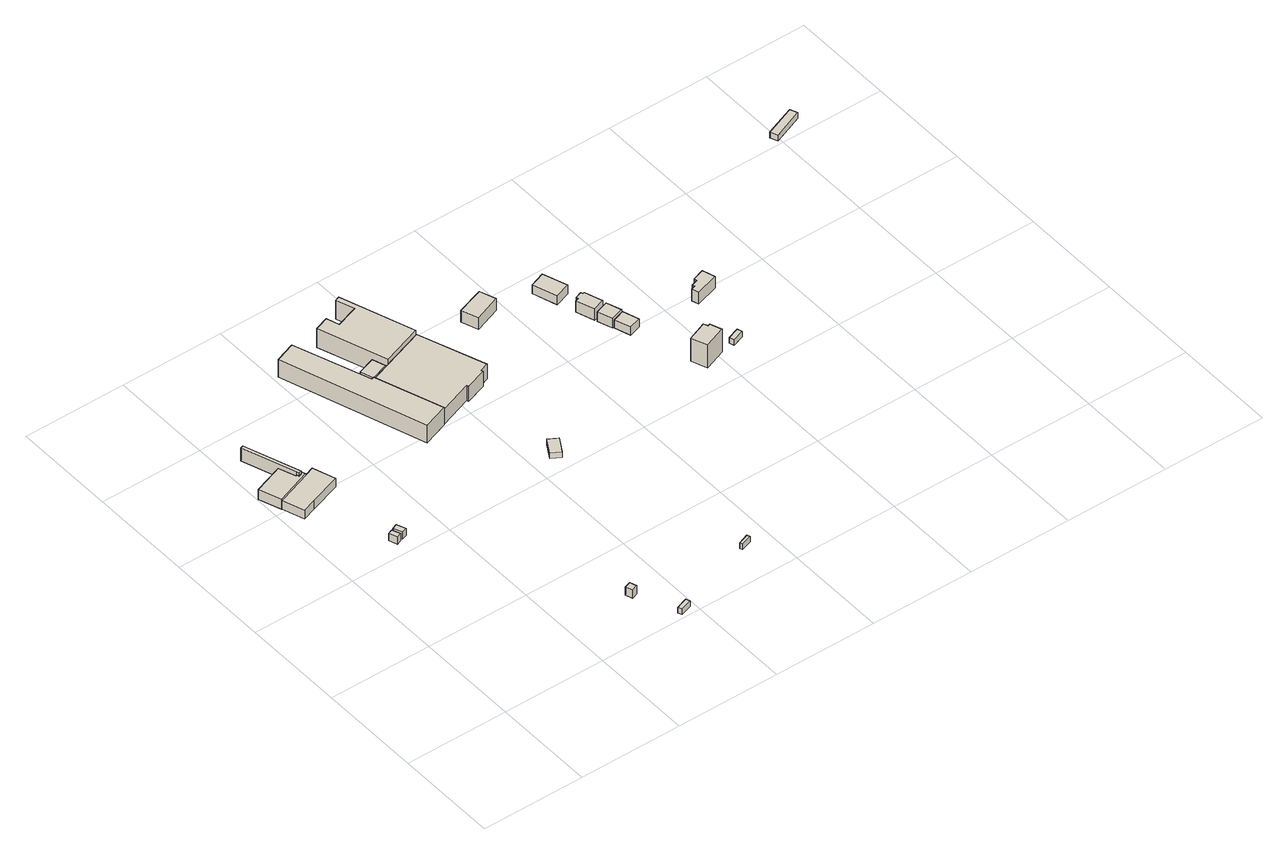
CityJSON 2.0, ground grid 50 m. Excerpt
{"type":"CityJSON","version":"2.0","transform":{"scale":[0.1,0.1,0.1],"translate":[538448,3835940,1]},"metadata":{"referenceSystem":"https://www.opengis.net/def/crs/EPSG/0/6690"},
"CityObjects":{
"building1":{"type":"Building","attributes":{"class":"3003","measuredHeight":5.4,"BuildingDetailAttribute.specifiedBuildingCoverageRate":0.6,"BuildingDetailAttribute.surveyYear":2017,"BuildingTsunamiRiskAttribute.description":"1","BuildingTsunamiRiskAttribute.rank":"2","BuildingTsunamiRiskAttribute.depth":1.23,"BuildingHighTideRiskAttribute.description":"1","BuildingHighTideRiskAttribute.rank":"3","BuildingHighTideRiskAttribute.depth":4.87,"BuildingIDAttribute.prefecture":"27","BuildingIDAttribute.city":"27104"},"geometry":[{"type":"Solid","lod":"1","boundaries":[[[[0,1,2,3,4,5,6,7,8,9,10]],[[9,11,12,10]],[[8,13,11,9]],[[7,14,13,8]],[[6,15,14,7]],[[5,16,15,6]],[[4,17,16,5]],[[3,18,17,4]],[[2,19,18,3]],[[1,20,19,2]],[[0,21,20,1]],[[10,12,21,0]],[[11,13,14,15,16,17,18,19,20,21,12]]]]}]},
"building2":{"type":"Building","attributes":{"class":"3001","measuredHeight":3.9,"BuildingDetailAttribute.specifiedBuildingCoverageRate":0.6,"BuildingDetailAttribute.surveyYear":2017,"BuildingTsunamiRiskAttribute.description":"1","BuildingTsunamiRiskAttribute.rank":"2","BuildingTsunamiRiskAttribute.depth":0.62,"BuildingHighTideRiskAttribute.description":"1","BuildingHighTideRiskAttribute.rank":"3","BuildingHighTideRiskAttribute.depth":4.26,"BuildingIDAttribute.prefecture":"27","BuildingIDAttribute.city":"27104"},"geometry":[{"type":"Solid","lod":"1","boundaries":[[[[22,23,24,25]],[[24,26,27,25]],[[23,28,26,24]],[[22,29,28,23]],[[25,27,29,22]],[[26,28,29,27]]]]}]},
"building3":{"type":"Building","attributes":{"class":"3003","measuredHeight":4.6,"BuildingDetailAttribute.specifiedBuildingCoverageRate":0.6,"BuildingDetailAttribute.surveyYear":2017,"BuildingTsunamiRiskAttribute.description":"1","BuildingTsunamiRiskAttribute.rank":"2","BuildingTsunamiRiskAttribute.depth":0.95,"BuildingHighTideRiskAttribute.description":"1","BuildingHighTideRiskAttribute.rank":"3","BuildingHighTideRiskAttribute.depth":4.59,"BuildingIDAttribute.prefecture":"27","BuildingIDAttribute.city":"27104"},"geometry":[{"type":"Solid","lod":"1","boundaries":[[[[30,31,32,33,34,35]],[[34,36,37,35]],[[33,38,36,34]],[[32,39,38,33]],[[31,40,39,32]],[[30,41,40,31]],[[35,37,41,30]],[[36,38,39,40,41,37]]]]}]},
"building4":{"type":"Building","attributes":{"class":"3001","measuredHeight":3.9,"BuildingDetailAttribute.specifiedBuildingCoverageRate":0.6,"BuildingDetailAttribute.surveyYear":2017,"BuildingTsunamiRiskAttribute.description":"1","BuildingTsunamiRiskAttribute.rank":"2","BuildingTsunamiRiskAttribute.depth":0.64,"BuildingHighTideRiskAttribute.description":"1","BuildingHighTideRiskAttribute.rank":"3","BuildingHighTideRiskAttribute.depth":4.28,"BuildingIDAttribute.prefecture":"27","BuildingIDAttribute.city":"27104"},"geometry":[{"type":"Solid","lod":"1","boundaries":[[[[42,43,44,45]],[[44,46,47,45]],[[43,48,46,44]],[[42,49,48,43]],[[45,47,49,42]],[[46,48,49,47]]]]}]},
"building5":{"type":"Building","attributes":{"class":"3001","measuredHeight":7.1,"BuildingDetailAttribute.specifiedBuildingCoverageRate":0.6,"BuildingDetailAttribute.surveyYear":2017,"BuildingTsunamiRiskAttribute.description":"1","BuildingTsunamiRiskAttribute.rank":"2","BuildingTsunamiRiskAttribute.depth":1.11,"BuildingHighTideRiskAttribute.description":"1","BuildingHighTideRiskAttribute.rank":"3","BuildingHighTideRiskAttribute.depth":4.75,"BuildingIDAttribute.prefecture":"27","BuildingIDAttribute.city":"27104"},"geometry":[{"type":"Solid","lod":"1","boundaries":[[[[50,51,10,9,8,7]],[[8,52,53,7]],[[9,54,52,8]],[[10,55,54,9]],[[51,56,55,10]],[[50,57,56,51]],[[7,53,57,50]],[[52,54,55,56,57,53]]]]}]},
"building6":{"type":"Building","attributes":{"計測周辺長":13.03,"1/2500図郭":55,"区名":"此花区","町丁目名称":"北港２丁目","街区番号":2,"class":"3001","usage":"431","measuredHeight":4.5,"storeysAboveGround":1,"BuildingDetailAttribute.buildingRoofEdgeArea":10.58,"BuildingDetailAttribute.buildingStructureType":"610","BuildingDetailAttribute.buildingStructureOrgType":"2","BuildingDetailAttribute.detailedUsage":"1720","BuildingDetailAttribute.specifiedBuildingCoverageRate":0.6,"BuildingDetailAttribute.surveyYear":2017,"BuildingTsunamiRiskAttribute.description":"1","BuildingTsunamiRiskAttribute.rank":"1","BuildingTsunamiRiskAttribute.depth":0.38,"BuildingHighTideRiskAttribute.description":"1","BuildingHighTideRiskAttribute.rank":"3","BuildingHighTideRiskAttribute.depth":3.99,"BuildingIDAttribute.prefecture":"27","BuildingIDAttribute.city":"27104"},"geometry":[{"type":"Solid","lod":"1","boundaries":[[[[58,59,60,61]],[[60,62,63,61]],[[59,64,62,60]],[[58,65,64,59]],[[61,63,65,58]],[[62,64,65,63]]]]}]},
"building7":{"type":"Building","attributes":{"計測周辺長":16.14,"1/2500図郭":55,"区名":"此花区","町丁目名称":"北港２丁目","街区番号":2,"class":"3001","usage":"454","storeysAboveGround":1,"BuildingDetailAttribute.buildingRoofEdgeArea":12.45,"BuildingDetailAttribute.buildingStructureType":"610","BuildingDetailAttribute.buildingStructureOrgType":"2","BuildingDetailAttribute.detailedUsage":"1930","BuildingDetailAttribute.specifiedBuildingCoverageRate":0.6,"BuildingDetailAttribute.surveyYear":2017,"BuildingTsunamiRiskAttribute.description":"1","BuildingTsunamiRiskAttribute.rank":"1","BuildingTsunamiRiskAttribute.depth":0.35,"BuildingHighTideRiskAttribute.description":"1","BuildingHighTideRiskAttribute.rank":"3","BuildingHighTideRiskAttribute.depth":3.96,"BuildingIDAttribute.prefecture":"27","BuildingIDAttribute.city":"27104"},"geometry":[{"type":"Solid","lod":"1","boundaries":[[[[66,67,68,69]],[[68,70,71,69]],[[67,72,70,68]],[[66,73,72,67]],[[69,71,73,66]],[[70,72,73,71]]]]}]},
"building8":{"type":"Building","attributes":{"計測周辺長":168.83,"1/2500図郭":55,"区名":"此花区","町丁目名称":"北港２丁目","街区番号":2,"class":"3001","usage":"431","measuredHeight":9.5,"storeysAboveGround":2,"BuildingDetailAttribute.buildingRoofEdgeArea":844.53,"BuildingDetailAttribute.buildingStructureType":"610","BuildingDetailAttribute.buildingStructureOrgType":"2","BuildingDetailAttribute.detailedUsage":"1720","BuildingDetailAttribute.specifiedBuildingCoverageRate":0.6,"BuildingDetailAttribute.surveyYear":2017,"BuildingTsunamiRiskAttribute.description":"1","BuildingTsunamiRiskAttribute.rank":"2","BuildingTsunamiRiskAttribute.depth":0.56,"BuildingHighTideRiskAttribute.description":"1","BuildingHighTideRiskAttribute.rank":"3","BuildingHighTideRiskAttribute.depth":4.11,"BuildingIDAttribute.prefecture":"27","BuildingIDAttribute.city":"27104"},"geometry":[{"type":"Solid","lod":"1","boundaries":[[[[74,75,76,77,78,79]],[[78,80,81,79]],[[77,82,80,78]],[[76,83,82,77]],[[75,84,83,76]],[[74,85,84,75]],[[79,81,85,74]],[[80,82,83,84,85,81]]]]}]},
"building9":{"type":"Building","attributes":{"class":"3003","measuredHeight":7.4,"BuildingDetailAttribute.specifiedBuildingCoverageRate":0.6,"BuildingDetailAttribute.surveyYear":2017,"BuildingTsunamiRiskAttribute.description":"1","BuildingTsunamiRiskAttribute.rank":"2","BuildingTsunamiRiskAttribute.depth":0.91,"BuildingHighTideRiskAttribute.description":"1","BuildingHighTideRiskAttribute.rank":"3","BuildingHighTideRiskAttribute.depth":4.55,"BuildingIDAttribute.prefecture":"27","BuildingIDAttribute.city":"27104"},"geometry":[{"type":"Solid","lod":"1","boundaries":[[[[86,87,88,89]],[[88,90,91,89]],[[87,92,90,88]],[[86,93,92,87]],[[89,91,93,86]],[[90,92,93,91]]]]}]},
"building10":{"type":"Building","attributes":{"計測周辺長":14.1,"1/2500図郭":55,"区名":"此花区","町丁目名称":"北港２丁目","街区番号":2,"class":"3001","usage":"454","storeysAboveGround":1,"BuildingDetailAttribute.buildingRoofEdgeArea":8.68,"BuildingDetailAttribute.buildingStructureType":"610","BuildingDetailAttribute.buildingStructureOrgType":"2","BuildingDetailAttribute.detailedUsage":"1930","BuildingDetailAttribute.specifiedBuildingCoverageRate":0.6,"BuildingDetailAttribute.surveyYear":2017,"BuildingTsunamiRiskAttribute.description":"1","BuildingTsunamiRiskAttribute.rank":"2","BuildingTsunamiRiskAttribute.depth":0.7,"BuildingHighTideRiskAttribute.description":"1","BuildingHighTideRiskAttribute.rank":"3","BuildingHighTideRiskAttribute.depth":4.21,"BuildingIDAttribute.prefecture":"27","BuildingIDAttribute.city":"27104"},"geometry":[{"type":"Solid","lod":"1","boundaries":[[[[94,95,96,97]],[[96,98,99,97]],[[95,100,98,96]],[[94,101,100,95]],[[97,99,101,94]],[[98,100,101,99]]]]}]},
"building11":{"type":"Building","attributes":{"class":"3001","measuredHeight":3,"BuildingDetailAttribute.specifiedBuildingCoverageRate":0.6,"BuildingDetailAttribute.surveyYear":2017,"BuildingTsunamiRiskAttribute.description":"1","BuildingTsunamiRiskAttribute.rank":"1","BuildingTsunamiRiskAttribute.depth":0.17,"BuildingHighTideRiskAttribute.description":"1","BuildingHighTideRiskAttribute.rank":"3","BuildingHighTideRiskAttribute.depth":3.73,"BuildingIDAttribute.prefecture":"27","BuildingIDAttribute.city":"27104"},"geometry":[{"type":"Solid","lod":"1","boundaries":[[[[102,103,104,105]],[[104,106,107,105]],[[103,108,106,104]],[[102,109,108,103]],[[105,107,109,102]],[[106,108,109,107]]]]}]},
"building12":{"type":"Building","attributes":{"計測周辺長":133.76,"1/2500図郭":55,"区名":"此花区","町丁目名称":"北港２丁目","街区番号":2,"class":"3001","usage":"441","measuredHeight":8.2,"storeysAboveGround":2,"BuildingDetailAttribute.buildingRoofEdgeArea":1099.6,"BuildingDetailAttribute.buildingStructureType":"610","BuildingDetailAttribute.buildingStructureOrgType":"2","BuildingDetailAttribute.detailedUsage":"1510","BuildingDetailAttribute.specifiedBuildingCoverageRate":0.6,"BuildingDetailAttribute.surveyYear":2017,"BuildingTsunamiRiskAttribute.description":"1","BuildingTsunamiRiskAttribute.rank":"1","BuildingTsunamiRiskAttribute.depth":0.46,"BuildingHighTideRiskAttribute.description":"1","BuildingHighTideRiskAttribute.rank":"3","BuildingHighTideRiskAttribute.depth":4.34,"BuildingIDAttribute.prefecture":"27","BuildingIDAttribute.city":"27104"},"geometry":[{"type":"Solid","lod":"1","boundaries":[[[[110,111,112,113,114,115,116,117]],[[116,118,119,117]],[[115,120,118,116]],[[114,121,120,115]],[[113,122,121,114]],[[112,123,122,113]],[[111,124,123,112]],[[110,125,124,111]],[[117,119,125,110]],[[118,120,121,122,123,124,125,119]]]]}]},
"building13":{"type":"Building","attributes":{"class":"3001","measuredHeight":10.3,"BuildingDetailAttribute.specifiedBuildingCoverageRate":0.6,"BuildingDetailAttribute.surveyYear":2017,"BuildingTsunamiRiskAttribute.description":"1","BuildingTsunamiRiskAttribute.rank":"2","BuildingTsunamiRiskAttribute.depth":0.88,"BuildingHighTideRiskAttribute.description":"1","BuildingHighTideRiskAttribute.rank":"3","BuildingHighTideRiskAttribute.depth":4.51,"BuildingIDAttribute.prefecture":"27","BuildingIDAttribute.city":"27104"},"geometry":[{"type":"Solid","lod":"1","boundaries":[[[[126,127,128,129,130,131,132,133]],[[132,134,135,133]],[[131,136,134,132]],[[130,137,136,131]],[[129,138,137,130]],[[128,139,138,129]],[[127,140,139,128]],[[126,141,140,127]],[[133,135,141,126]],[[134,136,137,138,139,140,141,135]]]]}]},
"building14":{"type":"Building","attributes":{"計測周辺長":43.96,"1/2500図郭":55,"区名":"此花区","町丁目名称":"北港２丁目","街区番号":2,"class":"3001","usage":"431","measuredHeight":6.4,"storeysAboveGround":1,"BuildingDetailAttribute.buildingRoofEdgeArea":113.76,"BuildingDetailAttribute.buildingStructureType":"610","BuildingDetailAttribute.buildingStructureOrgType":"2","BuildingDetailAttribute.detailedUsage":"1720","BuildingDetailAttribute.specifiedBuildingCoverageRate":0.6,"BuildingDetailAttribute.surveyYear":2017,"BuildingTsunamiRiskAttribute.description":"1","BuildingTsunamiRiskAttribute.rank":"2","BuildingTsunamiRiskAttribute.depth":1.1,"BuildingHighTideRiskAttribute.description":"1","BuildingHighTideRiskAttribute.rank":"3","BuildingHighTideRiskAttribute.depth":4.73,"BuildingIDAttribute.prefecture":"27","BuildingIDAttribute.city":"27104"},"geometry":[{"type":"Solid","lod":"1","boundaries":[[[[142,143,144,145]],[[144,146,147,145]],[[143,148,146,144]],[[142,149,148,143]],[[145,147,149,142]],[[146,148,149,147]]]]}]},
"building15":{"type":"Building","attributes":{"計測周辺長":35.41,"1/2500図郭":55,"区名":"此花区","町丁目名称":"北港２丁目","街区番号":7,"class":"3001","usage":"431","measuredHeight":4.8,"storeysAboveGround":1,"BuildingDetailAttribute.buildingRoofEdgeArea":68.25,"BuildingDetailAttribute.buildingStructureType":"610","BuildingDetailAttribute.buildingStructureOrgType":"2","BuildingDetailAttribute.detailedUsage":"1720","BuildingDetailAttribute.specifiedBuildingCoverageRate":0.6,"BuildingDetailAttribute.surveyYear":2017,"BuildingTsunamiRiskAttribute.description":"1","BuildingTsunamiRiskAttribute.rank":"2","BuildingTsunamiRiskAttribute.depth":0.65,"BuildingHighTideRiskAttribute.description":"1","BuildingHighTideRiskAttribute.rank":"3","BuildingHighTideRiskAttribute.depth":4.28,"BuildingIDAttribute.prefecture":"27","BuildingIDAttribute.city":"27104"},"geometry":[{"type":"Solid","lod":"1","boundaries":[[[[150,151,152,153]],[[152,154,155,153]],[[151,156,154,152]],[[150,157,156,151]],[[153,155,157,150]],[[154,156,157,155]]]]}]},
"building16":{"type":"Building","attributes":{"計測周辺長":30.65,"1/2500図郭":55,"区名":"此花区","町丁目名称":"北港２丁目","街区番号":7,"class":"3001","usage":"431","measuredHeight":6,"storeysAboveGround":2,"BuildingDetailAttribute.buildingRoofEdgeArea":52.22,"BuildingDetailAttribute.buildingStructureType":"610","BuildingDetailAttribute.buildingStructureOrgType":"2","BuildingDetailAttribute.detailedUsage":"1720","BuildingDetailAttribute.specifiedBuildingCoverageRate":0.6,"BuildingDetailAttribute.surveyYear":2017,"BuildingTsunamiRiskAttribute.description":"1","BuildingTsunamiRiskAttribute.rank":"2","BuildingTsunamiRiskAttribute.depth":0.78,"BuildingHighTideRiskAttribute.description":"1","BuildingHighTideRiskAttribute.rank":"3","BuildingHighTideRiskAttribute.depth":4.4,"BuildingIDAttribute.prefecture":"27","BuildingIDAttribute.city":"27104"},"geometry":[{"type":"Solid","lod":"1","boundaries":[[[[158,159,160,161,162,163,164,165]],[[164,166,167,165]],[[163,168,166,164]],[[162,169,168,163]],[[161,170,169,162]],[[160,171,170,161]],[[159,172,171,160]],[[158,173,172,159]],[[165,167,173,158]],[[166,168,169,170,171,172,173,167]]]]}]},
"building17":{"type":"Building","attributes":{"計測周辺長":24.54,"1/2500図郭":55,"区名":"此花区","町丁目名称":"北港２丁目","街区番号":7,"class":"3001","usage":"431","measuredHeight":5.2,"storeysAboveGround":1,"BuildingDetailAttribute.buildingRoofEdgeArea":36.52,"BuildingDetailAttribute.buildingStructureType":"610","BuildingDetailAttribute.buildingStructureOrgType":"2","BuildingDetailAttribute.detailedUsage":"1720","BuildingDetailAttribute.specifiedBuildingCoverageRate":0.6,"BuildingDetailAttribute.surveyYear":2017,"BuildingTsunamiRiskAttribute.description":"1","BuildingTsunamiRiskAttribute.rank":"2","BuildingTsunamiRiskAttribute.depth":0.77,"BuildingHighTideRiskAttribute.description":"1","BuildingHighTideRiskAttribute.rank":"3","BuildingHighTideRiskAttribute.depth":4.39,"BuildingIDAttribute.prefecture":"27","BuildingIDAttribute.city":"27104"},"geometry":[{"type":"Solid","lod":"1","boundaries":[[[[174,175,176,177]],[[176,178,179,177]],[[175,180,178,176]],[[174,181,180,175]],[[177,179,181,174]],[[178,180,181,179]]]]}]},
"building18":{"type":"Building","attributes":{"計測周辺長":25.7,"1/2500図郭":55,"区名":"此花区","町丁目名称":"北港２丁目","街区番号":7,"class":"3001","usage":"431","measuredHeight":4.4,"storeysAboveGround":1,"BuildingDetailAttribute.buildingRoofEdgeArea":39.38,"BuildingDetailAttribute.buildingStructureType":"610","BuildingDetailAttribute.buildingStructureOrgType":"2","BuildingDetailAttribute.detailedUsage":"1720","BuildingDetailAttribute.specifiedBuildingCoverageRate":0.6,"BuildingDetailAttribute.surveyYear":2017,"BuildingTsunamiRiskAttribute.description":"1","BuildingTsunamiRiskAttribute.rank":"1","BuildingTsunamiRiskAttribute.depth":0.42,"BuildingHighTideRiskAttribute.description":"1","BuildingHighTideRiskAttribute.rank":"3","BuildingHighTideRiskAttribute.depth":3.99,"BuildingIDAttribute.prefecture":"27","BuildingIDAttribute.city":"27104"},"geometry":[{"type":"Solid","lod":"1","boundaries":[[[[182,183,184,185]],[[184,186,187,185]],[[183,188,186,184]],[[182,189,188,183]],[[185,187,189,182]],[[186,188,189,187]]]]}]},
"building19":{"type":"Building","attributes":{"計測周辺長":38.95,"1/2500図郭":55,"区名":"此花区","町丁目名称":"北港２丁目","class":"3001","usage":"454","measuredHeight":12.5,"storeysAboveGround":3,"BuildingDetailAttribute.buildingRoofEdgeArea":94.65,"BuildingDetailAttribute.buildingStructureType":"610","BuildingDetailAttribute.buildingStructureOrgType":"2","BuildingDetailAttribute.detailedUsage":"1930","BuildingDetailAttribute.specifiedBuildingCoverageRate":0.6,"BuildingDetailAttribute.surveyYear":2017,"BuildingTsunamiRiskAttribute.description":"1","BuildingTsunamiRiskAttribute.rank":"2","BuildingTsunamiRiskAttribute.depth":0.73,"BuildingHighTideRiskAttribute.description":"1","BuildingHighTideRiskAttribute.rank":"3","BuildingHighTideRiskAttribute.depth":4.18,"BuildingIDAttribute.prefecture":"27","BuildingIDAttribute.city":"27104"},"geometry":[{"type":"Solid","lod":"1","boundaries":[[[[190,191,192,193,194,195]],[[194,196,197,195]],[[193,198,196,194]],[[192,199,198,193]],[[191,200,199,192]],[[190,201,200,191]],[[195,197,201,190]],[[196,198,199,200,201,197]]]]}]},
"building20":{"type":"Building","attributes":{"class":"3003","BuildingDetailAttribute.specifiedBuildingCoverageRate":0.6,"BuildingDetailAttribute.surveyYear":2017,"BuildingTsunamiRiskAttribute.description":"1","BuildingTsunamiRiskAttribute.rank":"1","BuildingTsunamiRiskAttribute.depth":0.21,"BuildingHighTideRiskAttribute.description":"1","BuildingHighTideRiskAttribute.rank":"3","BuildingHighTideRiskAttribute.depth":3.66,"BuildingIDAttribute.prefecture":"27","BuildingIDAttribute.city":"27104"},"geometry":[{"type":"Solid","lod":"1","boundaries":[[[[202,203,204,205]],[[204,206,207,205]],[[203,208,206,204]],[[202,209,208,203]],[[205,207,209,202]],[[206,208,209,207]]]]}]},
"building21":{"type":"Building","attributes":{"計測周辺長":35.53,"1/2500図郭":55,"区名":"此花区","町丁目名称":"北港２丁目","class":"3001","usage":"401","measuredHeight":6.3,"storeysAboveGround":2,"BuildingDetailAttribute.buildingRoofEdgeArea":60.72,"BuildingDetailAttribute.buildingStructureType":"610","BuildingDetailAttribute.buildingStructureOrgType":"2","BuildingDetailAttribute.detailedUsage":"1310","BuildingDetailAttribute.specifiedBuildingCoverageRate":0.6,"BuildingDetailAttribute.surveyYear":2017,"BuildingTsunamiRiskAttribute.description":"1","BuildingTsunamiRiskAttribute.rank":"2","BuildingTsunamiRiskAttribute.depth":0.71,"BuildingHighTideRiskAttribute.description":"1","BuildingHighTideRiskAttribute.rank":"3","BuildingHighTideRiskAttribute.depth":4.05,"BuildingIDAttribute.prefecture":"27","BuildingIDAttribute.city":"27104"},"geometry":[{"type":"Solid","lod":"1","boundaries":[[[[210,211,212,213,214,215,216,217]],[[216,218,219,217]],[[215,220,218,216]],[[214,221,220,215]],[[213,222,221,214]],[[212,223,222,213]],[[211,224,223,212]],[[210,225,224,211]],[[217,219,225,210]],[[218,220,221,222,223,224,225,219]]]]}]},
"building22":{"type":"Building","attributes":{"class":"3001","measuredHeight":3.1,"BuildingDetailAttribute.specifiedBuildingCoverageRate":0.6,"BuildingDetailAttribute.surveyYear":2017,"BuildingTsunamiRiskAttribute.description":"1","BuildingTsunamiRiskAttribute.rank":"2","BuildingTsunamiRiskAttribute.depth":0.56,"BuildingHighTideRiskAttribute.description":"1","BuildingHighTideRiskAttribute.rank":"3","BuildingHighTideRiskAttribute.depth":3.74,"BuildingIDAttribute.prefecture":"27","BuildingIDAttribute.city":"27104"},"geometry":[{"type":"Solid","lod":"1","boundaries":[[[[226,227,228,229]],[[228,230,231,229]],[[227,232,230,228]],[[226,233,232,227]],[[229,231,233,226]],[[230,232,233,231]]]]}]}
},
"vertices":[
[207,1603,3],[215,1579,3],[216,1578,3],[44,1517,3],[6,1622,3],[148,1673,3],[177,1592,3],[182,1594,3],[186,1583,3],[200,1588,3],[196,1599,3],[200,1588,57],[196,1599,57],[186,1583,57],[182,1594,57],[177,1592,57],[148,1673,57],[6,1622,57],[44,1517,57],[216,1578,57],[215,1579,57],[207,1603,57],
[262,1096,10],[285,1104,10],[301,1065,10],[277,1056,10],[301,1065,49],[277,1056,49],[285,1104,49],[262,1096,49],
[262,1595,4],[299,1487,4],[143,1435,4],[79,1413,4],[44,1517,4],[216,1578,4],[44,1517,50],[216,1578,50],[79,1413,50],[143,1435,50],[299,1487,50],[262,1595,50],
[295,1109,11],[320,1119,11],[337,1076,11],[312,1066,11],[337,1076,49],[312,1066,49],[320,1119,49],[295,1109,49],
[94,1848,3],[108,1853,3],[186,1583,74],[182,1594,74],[200,1588,74],[196,1599,74],[108,1853,74],[94,1848,74],
[812,246,10],[842,256,10],[853,224,10],[824,213,10],[853,224,55],[824,213,55],[842,256,55],[812,246,55],
[911,29,13],[967,49,13],[974,29,13],[918,10,13],[974,29,43],[918,10,43],[967,49,43],[911,29,43],
[872,1509,5],[751,1465,5],[523,2149,5],[621,2185,5],[749,1824,5],[761,1828,5],[749,1824,100],[761,1828,100],[621,2185,100],[523,2149,100],[751,1465,100],[872,1509,100],
[748,1901,9],[833,1930,9],[854,1867,9],[770,1838,9],[854,1867,83],[770,1838,83],[833,1930,83],[748,1901,83],
[1342,173,20],[1394,192,20],[1399,177,20],[1348,159,20],[1399,177,50],[1348,159,50],[1394,192,50],[1342,173,50],
[1075,1075,16],[1119,1150,16],[1162,1124,16],[1118,1050,16],[1162,1124,46],[1118,1050,46],[1119,1150,46],[1075,1075,46],
[761,1828,6],[1065,1934,6],[1178,1617,6],[1136,1602,6],[1139,1592,6],[1037,1558,6],[1034,1566,6],[872,1509,6],[1034,1566,88],[872,1509,88],[1037,1558,88],[1139,1592,88],[1136,1602,88],[1178,1617,88],[1065,1934,88],[761,1828,88],
[757,2195,3],[824,2218,3],[844,2158,3],[952,2195,3],[922,2281,3],[944,2289,3],[1065,1939,3],[869,1871,3],[1065,1939,106],[869,1871,106],[944,2289,106],[922,2281,106],[952,2195,106],[844,2158,106],[824,2218,106],[757,2195,106],
[1308,1953,5],[1437,1997,5],[1464,1920,5],[1336,1873,5],[1464,1920,69],[1336,1873,69],[1437,1997,69],[1308,1953,69],
[1639,1909,6],[1712,1934,6],[1752,1818,6],[1678,1793,6],[1752,1818,54],[1678,1793,54],[1712,1934,54],[1639,1909,54],
[1709,1712,7],[1725,1717,7],[1722,1727,7],[1756,1738,7],[1759,1729,7],[1767,1731,7],[1796,1645,7],[1738,1625,7],[1796,1645,68],[1738,1625,68],[1767,1731,68],[1759,1729,68],[1756,1738,68],[1722,1727,68],[1725,1717,68],[1709,1712,68],
[1742,1613,8],[1803,1634,8],[1827,1563,8],[1766,1542,8],[1827,1563,60],[1766,1542,60],[1803,1634,60],[1742,1613,60],
[1769,1536,12],[1826,1555,12],[1851,1479,12],[1794,1460,12],[1851,1479,56],[1794,1460,56],[1826,1555,56],[1769,1536,56],
[1890,1192,8],[1985,1228,8],[1993,1207,8],[2004,1211,8],[2024,1156,8],[1919,1116,8],[2024,1156,133],[1919,1116,133],[2004,1211,133],[1993,1207,133],[1985,1228,133],[1890,1192,133],
[2074,1173,17],[2131,1193,17],[2139,1170,17],[2082,1150,17],[2139,1170,47],[2082,1150,47],[2131,1193,47],[2074,1173,47],
[2117,1473,10],[2139,1480,10],[2135,1492,10],[2167,1502,10],[2162,1515,10],[2220,1534,10],[2239,1475,10],[2128,1440,10],[2239,1475,73],[2128,1440,73],[2220,1534,73],[2162,1515,73],[2167,1502,73],[2135,1492,73],[2139,1480,73],[2117,1473,73],
[2966,2041,18],[3113,2099,18],[3127,2064,18],[2980,2006,18],[3127,2064,49],[2980,2006,49],[3113,2099,49],[2966,2041,49]
]}
